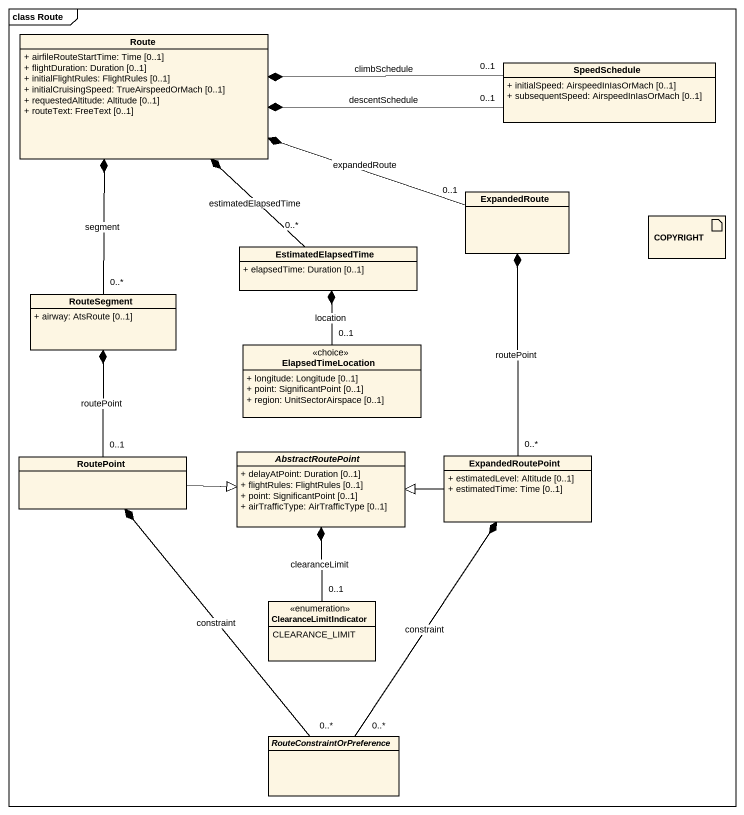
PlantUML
@startuml
mainframe class Route
allowmixing
hide circle
hide empty members
skinparam classAttributeIconSize 0
class Route {
  + airfileRouteStartTime: Time [0..1]
  + flightDuration: Duration [0..1]
  + initialFlightRules: FlightRules [0..1]
  + initialCruisingSpeed: TrueAirspeedOrMach [0..1]
  + requestedAltitude: Altitude [0..1]
  + routeText: FreeText [0..1]
}
class SpeedSchedule {
  + initialSpeed: AirspeedInIasOrMach [0..1]
  + subsequentSpeed: AirspeedInIasOrMach [0..1]
}
class ExpandedRoute
artifact COPYRIGHT
class EstimatedElapsedTime {
  + elapsedTime: Duration [0..1]
}
class RouteSegment {
  + airway: AtsRoute [0..1]
}
class ElapsedTimeLocation <<choice>> {
  + longitude: Longitude [0..1]
  + point: SignificantPoint [0..1]
  + region: UnitSectorAirspace [0..1]
}
class RoutePoint
abstract class AbstractRoutePoint {
  + delayAtPoint: Duration [0..1]
  + flightRules: FlightRules [0..1]
  + point: SignificantPoint [0..1]
  + airTrafficType: AirTrafficType [0..1]
}
class ExpandedRoutePoint {
  + estimatedLevel: Altitude [0..1]
  + estimatedTime: Time [0..1]
}
enum ClearanceLimitIndicator {
  CLEARANCE_LIMIT
}
abstract class RouteConstraintOrPreference
Route *-right- "0..1" SpeedSchedule : climbSchedule
Route *-right- "0..1" SpeedSchedule : descentSchedule
Route *-right- "0..1" ExpandedRoute : expandedRoute
Route *-- "0..*" EstimatedElapsedTime : estimatedElapsedTime
Route *-- "0..*" RouteSegment : segment
ExpandedRoute *-- "0..*" ExpandedRoutePoint : routePoint
EstimatedElapsedTime *-- "0..1" ElapsedTimeLocation : location
RouteSegment *-- "0..1" RoutePoint : routePoint
RoutePoint -right-|> AbstractRoutePoint
RoutePoint *-- "0..*" RouteConstraintOrPreference : constraint
AbstractRoutePoint *-- "0..1" ClearanceLimitIndicator : clearanceLimit
ExpandedRoutePoint -left-|> AbstractRoutePoint
ExpandedRoutePoint *-- "0..*" RouteConstraintOrPreference : constraint
@enduml
